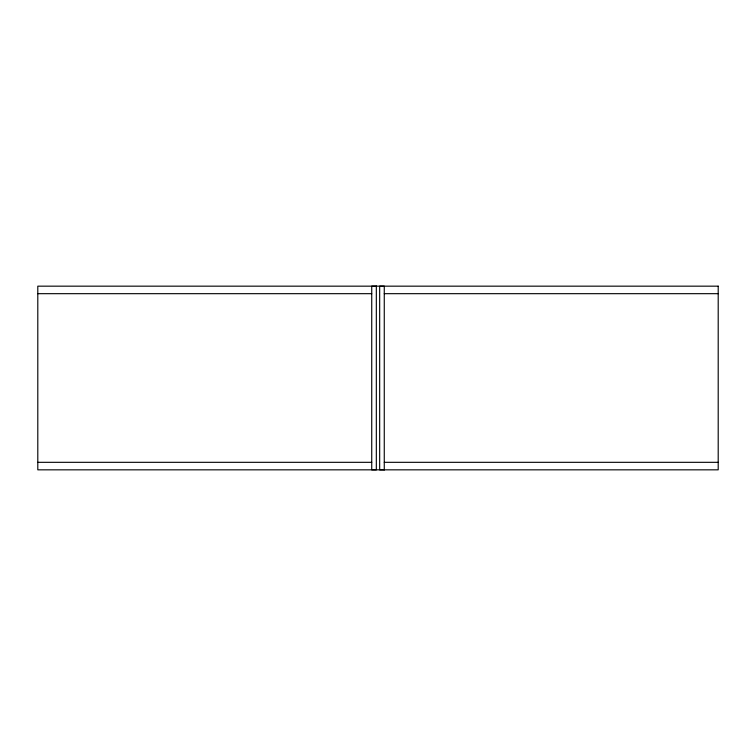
<?xml version="1.0" encoding="UTF-8"?>
<svg xmlns="http://www.w3.org/2000/svg" width="756" height="756" viewBox="0 0 756 756"><rect width="100%" height="100%" fill="white"/><g stroke="black" fill="none" stroke-linecap="round" stroke-linejoin="round"><path stroke-width="1.13" d="M37.8 293.678L371.735 293.678M384.265 293.678L718.2 293.678M37.8 462.322L371.735 462.322M384.265 462.322L718.2 462.322M376.327 286.155L371.735 286.165L371.735 469.835L376.327 469.845L376.327 286.155M384.265 469.835L379.673 469.845L379.673 286.155L384.265 286.165L384.265 469.835M718.2 286.165L37.8 286.165L37.8 469.835L718.2 469.835L718.2 286.165"/></g></svg>
